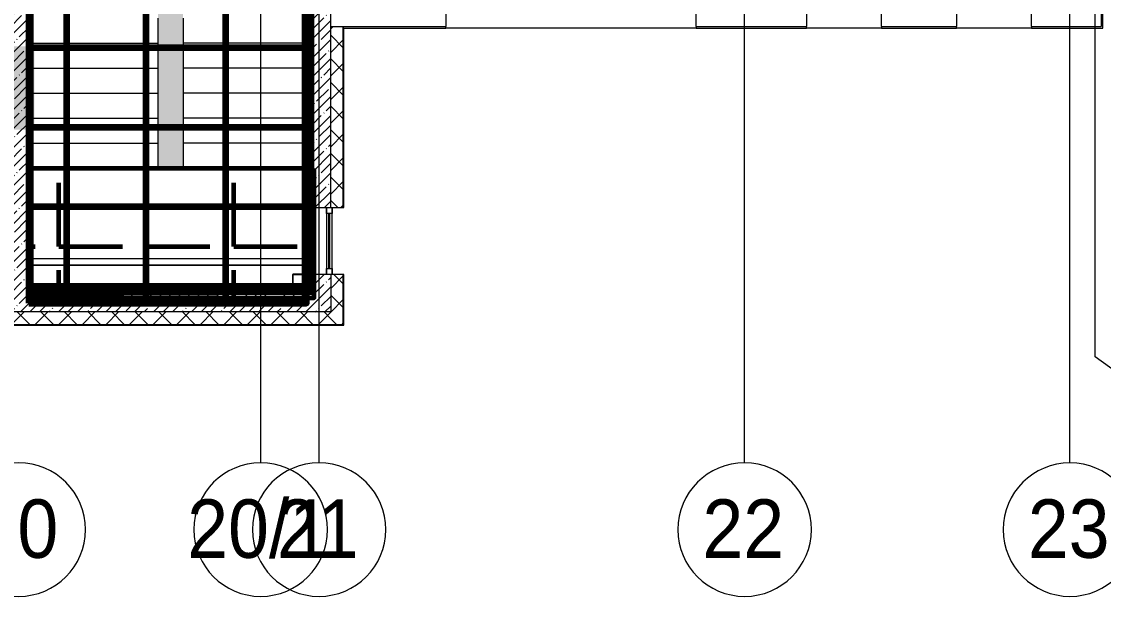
# Model space of a CAD drawing. Header units: millimetres. Extents: x -164500 to 426394, y -51911 to 102118.
# Drawn here: x 361222 to 374187, y -3506 to 3377 of the extents above; entities that cross this region are included whole.
import ezdxf

# ---------------------------------------------------------------- set-up
doc = ezdxf.new("R2010")
doc.units = ezdxf.units.MM
for name, color, linetype, lineweight in [('336 лестницы', 150, 'Continuous', 120), ('374 ПК-4', 211, 'Continuous', 120), ('474 плитка КР-1.1 лестницы', 150, 'Continuous', 60), ('A-GLAZ', 7, 'Continuous', 9), ('A-GLAZ-1', 7, 'Continuous', 5), ('A-WALL', 7, 'Continuous', 5), ('I-WALL', 7, 'Continuous', 5), ('S-STRS', 7, 'Continuous', 9), ('Оси', 7, 'Continuous', 9), ('Оси-1', 7, 'Continuous', 20)]:
    doc.layers.add(name, color=color, linetype=linetype, lineweight=lineweight)
doc.layers.add('A-AREA-PATT-3', color=7, linetype='Continuous', lineweight=5, true_color=0xe6fae8, transparency=1)
doc.layers.add('A-WALL-1', color=9, linetype='Continuous', lineweight=5, true_color=0x808080)
doc.layers.add('A-WALL-FNSH-1', color=9, linetype='Continuous', lineweight=5, true_color=0x808080)
doc.styles.add('Arial', font='arial.ttf', dxfattribs={"width": 0.9, "height": 700})
doc.styles.add('СПДС', font='ГОСТ тип А.ttf', dxfattribs={"width": 0.9})
pattern_1 = [(45, (289227.4, 1e-08), (-141.42136, 141.42136), []), (135, (289227.4, 1e-08), (-141.42136, -141.42136), [])]
pattern_2 = [(45, (289227.4, 1e-08), (-114.04925, 114.04925), []), (45, (289341.45, 1e-08), (-114.04925, 114.04925), [201.612, -40.322, 6.706, -33.617])]

# ---------------------------------------------------------------- blocks, each defined once
blk = doc.blocks.new('120_Окно_СКБ_1Ст - 120_Окно_СКБ_1Ст 800х2500 EI30-23532001-Объем проектирования 3 этажа')
at = {"layer": 'A-GLAZ'}
for p, q in [((-400, -127), (-400, -57)), ((-400, -57), (-330, -57)), ((-330, -127), (-400, -127)), ((-330, -57), (-330, -127)), ((330, -127), (330, -57)), ((330, -57), (400, -57)), ((400, -127), (330, -127)), ((400, -57), (400, -127))]:
    blk.add_line(p, q, dxfattribs=at)
at = {"layer": 'A-GLAZ-1'}
for p, q in [((400, -57), (-400, -57)), ((-400, -127), (400, -127)), ((330, -87), (-330, -87)), ((330, -97), (-330, -97))]:
    blk.add_line(p, q, dxfattribs=at)
blk = doc.blocks.new('Зашивка приборов отопления38 - Зашивка приборов отопления-33325280-Объем проектирования 3 этажа')
at = {"layer": 'A-WALL'}
for p, q in [((120705, 18041), (120705, 17931)), ((120705, 17931), (124105, 17931)), ((124105, 17931), (120705, 17931)), ((120705, 17931), (120705, 17856)), ((120705, 17856), (124105, 17856))]:
    blk.add_line(p, q, dxfattribs=at)
blk = doc.blocks.new('Ось сетки - D8-29747960-Объем проектирования 3 этажа')
at = {"layer": 'Оси-1'}
for start, end in [(360, 180), (180, 360)]:
    blk.add_arc((0, 0), 4, start, end, dxfattribs=at)

msp = doc.modelspace()

# ---------------------------------------------------------------- hatches: boundary and pattern name
at = {"layer": '336 лестницы'}
h = msp.add_hatch(dxfattribs=at)
h.set_pattern_fill('ANSI37', color=256, scale=300, angle=45)
h.set_pattern_definition([(90, (205553.1, 26879), (-952.5, 0), []), (180, (205553.1, 26879), (-6e-14, -952.5), [])])
h.paths.add_polyline_path([(361307.402, 5.776), (364636.11, 5.776), (364636.11, 5634.485), (361307.402, 5634.485)])
at = {"layer": '474 плитка КР-1.1 лестницы'}
h = msp.add_hatch(dxfattribs=at)
h.set_pattern_fill('ANGLE', color=256, scale=150)
h.set_pattern_definition([(0, (205553.1, 26879), (0, 1047.75), [762, -285.75]), (90, (205553.1, 26879), (-1047.75, 6e-14), [762, -285.75])])
h.paths.add_polyline_path([(364728.402, 1619.059), (361328.402, 1619.059), (361328.402, 68.768), (364728.402, 68.768)])
at = {"layer": 'A-AREA-PATT-3'}
msp.add_hatch(color=256, dxfattribs=at).paths.add_polyline_path([(362857.402, 1620), (363157.402, 1620), (363157.402, 5520), (362857.402, 5520), (362857.402, 1910.323)])
at = {"layer": 'A-WALL'}
h = msp.add_hatch(dxfattribs=at)
h.set_pattern_fill('FP_24', color=256, style=0, pattern_type=2)
h.set_pattern_definition(pattern_1)
h.paths.add_polyline_path([(365077.402, -250), (365077.402, 350), (364927.402, 350), (364927.402, -250)])
h.paths.add_polyline_path([(365077.402, 1150), (365077.374, 3320), (364927.402, 3320), (364927.402, 1150)])
h = msp.add_hatch(dxfattribs=at)
h.set_pattern_fill('FP_24', color=256, style=0, pattern_type=2)
h.set_pattern_definition(pattern_1)
h.paths.add_polyline_path([(364707.402, -250), (364927.402, -250), (364927.402, -100), (360787.402, -100), (360787.402, -250), (363157.402, -250)])
h.paths.add_polyline_path([(359835.117, -250), (359887.402, -250), (359887.402, -100), (356287.402, -100), (356287.402, -250), (359563.173, -250)])
h.paths.add_polyline_path([(355137.402, -250), (355387.402, -250), (355387.402, -100), (354387.402, -100), (354387.402, -250), (354668.181, -250)])
h.paths.add_polyline_path([(352937.402, -250), (353487.402, -250), (353487.402, -100), (352937.402, -100), (352937.402, -118)])
h.paths.add_polyline_path([(350637.402, -250), (350837.402, -250), (350837.402, -100), (350137.402, -100), (350137.402, -250)])
h.paths.add_polyline_path([(346509.861, -250), (347037.402, -250), (347037.402, -100), (345854.492, -100), (345854.492, -250), (346137.402, -250)])
at = {"layer": 'I-WALL'}
h = msp.add_hatch(dxfattribs=at)
h.set_pattern_fill('FP_1', color=256, style=0, pattern_type=2)
h.set_pattern_definition(pattern_2)
h.paths.add_polyline_path([(364707.402, 120), (364927.402, 120), (364927.402, 350), (364707.402, 350), (364707.402, 140)])
h.paths.add_polyline_path([(364707.402, 1150), (364927.402, 1150), (364927.402, 3550), (364707.402, 3550), (364707.402, 1620)])
h.paths.add_polyline_path([(364707.402, 4050), (364927.402, 4050), (364927.402, 7900), (364707.402, 7900), (364707.402, 4483.737)])
h = msp.add_hatch(dxfattribs=at)
h.set_pattern_fill('FP_1', color=256, style=0, pattern_type=2)
h.set_pattern_definition(pattern_2)
h.paths.add_polyline_path([(361087.455, 120), (361307.402, 120), (361307.402, 7680), (361087.402, 7680), (361087.402, 120)])
h = msp.add_hatch(dxfattribs=at)
h.set_pattern_fill('FP_1', color=256, style=0, pattern_type=2)
h.set_pattern_definition(pattern_2)
h.paths.add_polyline_path([(363157.402, -100), (364927.402, -100), (364927.402, 120), (361087.402, 120), (361087.402, -100), (362857.402, -100)])

# ---------------------------------------------------------------- linework, layer by layer
at = {"layer": '336 лестницы'}
msp.add_lwpolyline([(361307.402, 5.776), (364636.11, 5.776), (364636.11, 5634.485), (361307.402, 5634.485)], close=True, dxfattribs=at)
at = {"layer": '374 ПК-4'}
msp.add_lwpolyline([(362932.402, 7660), (364686.402, 7659), (364687.402, 140.5), (361328.402, 130), (361328.402, 7659), (361532.402, 7660)], dxfattribs=at)
at = {"layer": '474 плитка КР-1.1 лестницы'}
msp.add_lwpolyline([(364728.402, 1619.059), (361328.402, 1619.059), (361328.402, 68.768), (364728.402, 68.768)], close=True, dxfattribs=at)
at = {"layer": 'A-WALL'}
for p, q in [((374159.003, 10242), (374159.003, 3320)), ((364927.402, 3320), (366307.402, 3320)), ((364927.402, 1150), (364927.402, 3320)), ((365077.402, 1150), (365077.402, 3320)), ((365080.402, 1150), (365080.402, 3320)), ((365085.402, 3300), (365080.402, 3300)), ((369307.402, 3300), (366307.402, 3300)), ((369307.402, 3320), (370627.402, 3320)), ((371527.402, 3300), (370627.402, 3300)), ((371527.402, 3320), (372427.402, 3320)), ((373327.402, 3300), (372427.402, 3300)), ((373327.402, 3320), (374159.003, 3320)), ((364686.402, 350), (364686.402, 351)), ((364927.402, 350), (364927.402, -100)), ((365077.402, -250), (365077.402, 350)), ((365080.402, -253), (365080.402, 350)), ((361328.402, 140), (361328.402, 139)), ((360787.402, -250), (365077.402, -250)), ((360787.402, -253), (365080.402, -253))]:
    msp.add_line(p, q, dxfattribs=at)
at = {"layer": 'A-WALL-1'}
for p, q in [((361307.402, 120), (361307.402, 7680)), ((366307.402, 3750), (366307.402, 3320)), ((369307.402, 3320), (369307.402, 3750)), ((370627.402, 3750), (370627.402, 3320)), ((371527.402, 3320), (371527.402, 3750)), ((372427.402, 3750), (372427.402, 3320)), ((373327.402, 3320), (373327.402, 3750)), ((364707.402, 3550), (364707.402, 1150)), ((364927.402, 3320), (364927.402, 3550)), ((364707.402, 1150), (365077.402, 1150)), ((365077.402, 350), (364707.402, 350)), ((364707.402, 350), (364707.402, 120)), ((364707.402, 120), (361307.402, 120)), ((364927.402, -100), (360787.402, -100))]:
    msp.add_line(p, q, dxfattribs=at)
at = {"layer": 'A-WALL-FNSH-1'}
for p, q in [((374179.003, 3300), (374179.003, 10242)), ((361327.402, 7660), (361327.402, 130)), ((361328.402, 140), (361328.402, 7659)), ((364686.402, 7659), (364686.402, 351)), ((364687.402, 140.5), (364687.402, 7660)), ((365085.402, 1150), (365085.402, 3300)), ((365085.402, 3300), (366307.402, 3300)), ((366307.402, 3300), (366307.402, 3320)), ((369307.402, 3320), (369307.402, 3300)), ((369307.402, 3300), (370627.402, 3300)), ((370627.402, 3300), (370627.402, 3320)), ((371527.402, 3320), (371527.402, 3300)), ((371527.402, 3300), (372427.402, 3300)), ((372427.402, 3300), (372427.402, 3320)), ((373327.402, 3320), (373327.402, 3300)), ((373327.402, 3300), (374179.003, 3300)), ((365077.402, 1150), (365085.402, 1150)), ((364471.402, 351), (364471.402, 140)), ((364686.402, 351), (364471.402, 351)), ((364472.402, 130), (364472.402, 350)), ((364472.402, 350), (364686.402, 350)), ((364686.402, 350), (364686.402, 140.5)), ((365085.402, 350), (365077.402, 350)), ((365085.402, -258), (365085.402, 350)), ((361327.402, 130), (361328.402, 130)), ((364471.402, 140), (361328.402, 140)), ((361328.402, 130), (361328.402, 139)), ((361328.402, 139), (364471.402, 139)), ((364471.402, 139), (364471.402, 130)), ((364471.402, 130), (364472.402, 130)), ((364686.402, 140.5), (364687.402, 140.5)), ((360787.402, -258), (365085.402, -258))]:
    msp.add_line(p, q, dxfattribs=at)
at = {"layer": 'I-WALL'}
for p, q in [((361327.799, 535), (361327.799, 7659)), ((361328.799, 7659), (361328.799, 535)), ((361327.799, 1630.477), (361328.799, 1630.477)), ((361327.799, 1310), (361328.799, 1310))]:
    msp.add_line(p, q, dxfattribs=at)
at = {"layer": 'S-STRS'}
for p, q in [((362857.402, 3120), (362857.402, 3420)), ((363157.402, 3420), (363157.402, 3120)), ((361307.402, 3120), (362857.402, 3120)), ((361307.402, 3120), (362857.402, 3120)), ((362857.402, 2820), (362857.402, 3120)), ((363157.402, 3120), (363157.402, 2820)), ((364707.402, 3120), (363157.402, 3120)), ((364707.402, 3120), (363157.402, 3120)), ((361307.402, 2820), (362857.402, 2820)), ((361307.402, 2820), (362857.402, 2820)), ((362857.402, 2520), (362857.402, 2820)), ((363157.402, 2820), (363157.402, 2520)), ((364707.402, 2820), (363157.402, 2820)), ((364707.402, 2820), (363157.402, 2820)), ((361307.402, 2520), (362857.402, 2520)), ((361307.402, 2520), (362857.402, 2520)), ((362857.402, 2220), (362857.402, 2520)), ((363157.402, 2520), (363157.402, 2220)), ((364707.402, 2520), (363157.402, 2520)), ((364707.402, 2520), (363157.402, 2520)), ((361307.402, 2220), (362857.402, 2220)), ((361307.402, 2220), (362857.402, 2220)), ((362857.402, 1920), (362857.402, 2220)), ((363157.402, 2220), (363157.402, 1920)), ((364707.402, 2220), (363157.402, 2220)), ((364707.402, 2220), (363157.402, 2220)), ((361307.402, 1920), (362857.402, 1920)), ((361307.402, 1920), (362857.402, 1920)), ((362857.402, 1620), (362857.402, 1920)), ((363157.402, 1920), (363157.402, 1620)), ((364707.402, 1920), (363157.402, 1920)), ((364707.402, 1920), (363157.402, 1920)), ((361307.402, 1620), (362857.402, 1620)), ((361307.402, 1620), (362857.402, 1620)), ((363157.402, 1620), (362857.402, 1620)), ((364707.402, 1620), (363157.402, 1620)), ((364707.402, 1620), (363157.402, 1620)), ((364707.402, 535), (364707.402, 1150))]:
    msp.add_line(p, q, dxfattribs=at)
at = {"layer": 'Оси'}
for points in [[(364787.402, -1906.259), (364787.402, 3093.741), (364787.402, 22578.071), (364787.402, 27578.071)], [(364087.402, -1906.259), (364087.402, 3093.741), (364087.402, 22398.071), (364087.402, 27398.071)], [(369887.402, -1906.259), (369887.402, 3093.741), (369887.402, 22390.105), (369887.402, 27390.105)], [(373787.402, -1906.259), (373787.402, 3093.741), (373787.402, 16915.097), (373787.402, 21915.097)], [(375031.935, -1906.259), (375031.935, -1316.349), (374087.402, -636.259), (374087.402, 4363.741), (374087.402, 16915.097), (374087.402, 21915.097)]]:
    msp.add_lwpolyline(points, dxfattribs=at)

# ---------------------------------------------------------------- block references
at = {"layer": 'A-GLAZ', "color": 3, "rotation": 270}
msp.add_blockref('120_Окно_СКБ_1Ст - 120_Окно_СКБ_1Ст 800х2500 EI30-23532001-Объем проектирования 3 этажа', (365002.402, 750), dxfattribs=at)
at = {"layer": 'A-WALL', "rotation": 180}
msp.add_blockref('Зашивка приборов отопления38 - Зашивка приборов отопления-33325280-Объем проектирования 3 этажа', (485412.107, 18391.229), dxfattribs=at)
at = {"layer": 'Оси-1', "xscale": 199.9999999999999, "yscale": 199.9999999999999, "zscale": 199.9999999999999}
for p in [(361187.402, -2706.259), (364087.402, -2706.259), (364787.402, -2706.259), (369887.402, -2706.259), (373787.402, -2706.259)]:
    msp.add_blockref('Ось сетки - D8-29747960-Объем проектирования 3 этажа', p, dxfattribs=at)

# ---------------------------------------------------------------- texts
at = {"insert": (360026.249, 2832.108), "char_height": 500, "width": 1096.7085, "attachment_point": 1, "style": 'СПДС', "bg_fill": 1, "box_fill_scale": 1.5, "bg_fill_color": 7, "bg_fill_true_color": 16777215, "bg_fill_transparency": 0}
msp.add_mtext('3.11', dxfattribs=at)
at = {"layer": 'Оси', "char_height": 700, "attachment_point": 1, "style": 'Arial'}
for s, insert, width in [('20/1', (363206.87, -2344.965), 2121.26512), ('20', (360682.17, -2344.965), 1212.1515), ('21', (364282.17, -2344.965), 1212.1515), ('22', (369382.17, -2344.965), 1212.1515), ('23', (373282.17, -2344.965), 1212.1515)]:
    msp.add_mtext(s, dxfattribs=dict(at, insert=insert, width=width))

doc.saveas('drawing.dxf')
